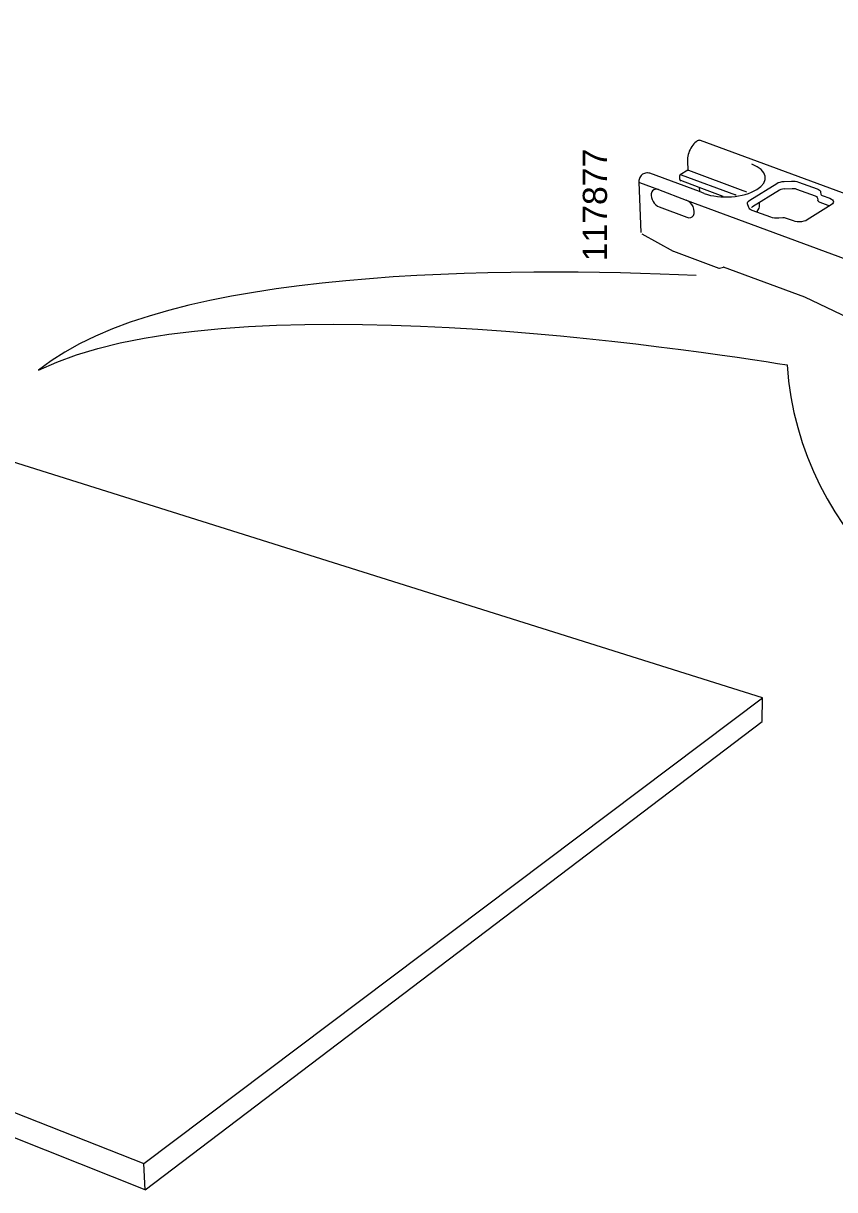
# Model space of a CAD drawing. Header units: metres. Extents: x -11.5 to 7.4, y -3.8 to 5.9.
# Drawn here: x 3.3614 to 3.5827, y -1.9811 to -1.6628 of the extents above; entities that cross this region are included whole.
import ezdxf

# ---------------------------------------------------------------- set-up
doc = ezdxf.new("R2010")
doc.units = ezdxf.units.M
doc.header["$MEASUREMENT"] = 0
doc.layers.add('PDF20_Geometry_Num_Penna__7_Num_Penna__7', color=7, linetype='Continuous', lineweight=18)
doc.layers.add('PDF20_Text_Num_Penna__7_Num_Penna__7', color=7, linetype='Continuous', lineweight=18)
doc.styles.add('GENERATED_STYLE_1', font='')
doc.styles.get('GENERATED_STYLE_1').set_extended_font_data('Arial')

msp = doc.modelspace()

# ---------------------------------------------------------------- linework, layer by layer
at = {"layer": 'PDF20_Geometry_Num_Penna__7_Num_Penna__7', "color": 7, "linetype": 'Continuous', "lineweight": 18, "flags": 128}
msp.add_lwpolyline([(3.569729146753019, -1.75606476109717, 2.297934481339526), (3.656557363900138, -1.66284148946569, 0.1012041423280363), (3.622479977018502, -1.669733940741639)], format="xyb", dxfattribs=at)
for points in [[(3.545226220860613, -1.694926181496107), (3.544921551308324, -1.695173111254213), (3.544576341049476, -1.695423726531098), (3.544266757472148, -1.695740681145982), (3.543995257588856, -1.696085891404828), (3.543726214718083, -1.696479013407784), (3.543491570022567, -1.696896705535926), (3.543267981883385, -1.697316854676586), (3.543071420881908, -1.697738232323505), (3.542922771624539, -1.698201379183238), (3.542764294317099, -1.698670668574268), (3.542690583941544, -1.699116616346371), (3.542613188047211, -1.699583448724883), (3.542570190328137, -1.700001140853025), (3.542570190328137, -1.700422518499943), (3.542690583941544, -1.702928671268792)], [(3.546147600555045, -1.694825321132223), (3.545953496566085, -1.694778637894371), (3.545802390296195, -1.69473195465652), (3.545608286307239, -1.694778637894371), (3.545454723024832, -1.694825321132223), (3.545339243436462, -1.694899031507777), (3.545226220860613, -1.69492605864548)], [(3.630518707725834, -1.725893015922128), (3.546147354853792, -1.694825321132223)], [(3.530323457131033, -1.704036661064), (3.530136724179627, -1.704187767333886), (3.529941391684408, -1.704381871322846), (3.529742373670411, -1.704605459462027), (3.529596181425562, -1.704879416357838), (3.529480701837196, -1.705148459228612), (3.529397163411566, -1.705418730605644), (3.529323453036012, -1.705687773476417), (3.529286597848234, -1.705959273359709), (3.529286597848234, -1.706153377348669), (3.529865224296337, -1.719969158740075)], [(3.532276536381971, -1.703766635388218), (3.532009950523715, -1.703690468000146), (3.531707737983943, -1.703643784762296), (3.531438695113172, -1.703643784762296), (3.531131568548361, -1.703690468000146), (3.530863754183846, -1.70381331862607), (3.530556627619035, -1.703916513151846), (3.530323211429781, -1.704036906765252)], [(3.545802513146825, -1.707650557926804), (3.545838139828341, -1.708761127585157), (3.532276659232597, -1.703767249641349)], [(3.542689601136537, -1.702928671268792), (3.540612197052162, -1.704187890184512), (3.540576570370645, -1.704187890184512), (3.540576570370645, -1.704234573422363), (3.540537258170351, -1.704234573422363), (3.540537258170351, -1.704262829066326), (3.540501631488832, -1.704262829066326), (3.540501631488832, -1.704305826785399), (3.540461090782275, -1.704305826785399), (3.540461090782275, -1.704335310935621), (3.540461090782275, -1.704381994173472), (3.540425464100759, -1.704381994173472), (3.540425464100759, -1.704427448905064), (3.540425464100759, -1.704458161561545), (3.540425464100759, -1.704503616293136), (3.540425464100759, -1.704533100443358), (3.540388608912981, -1.704533100443358), (3.540388608912981, -1.704576098162432)], [(3.540388977464858, -1.704576589564935), (3.540424604146377, -1.705389860708552)], [(3.540424972698254, -1.705389860708552), (3.540424972698254, -1.705418116352514), (3.540424972698254, -1.705464799590366), (3.540460599379772, -1.705464799590366), (3.540460599379772, -1.705494283740587), (3.540460599379772, -1.705536052953401), (3.540460599379772, -1.705565537103623), (3.540501140086326, -1.705565537103623), (3.540501140086326, -1.705613448847734), (3.540537995274104, -1.705613448847734), (3.540537995274104, -1.705641704491696), (3.540576078968142, -1.705688387729547), (3.540611705649658, -1.705688387729547), (3.540611705649658, -1.705735070967398), (3.540648560837436, -1.705735070967398), (3.540648560837436, -1.70576455511762), (3.540696472581544, -1.70576455511762), (3.540734556275583, -1.70576455511762)], [(3.545802144594944, -1.707650189374927), (3.540734556275583, -1.705764432266994)], [(3.540847333150181, -1.704187890184512), (3.555668032661645, -1.709675627644534)], [(3.54269009253904, -1.702928179866288), (3.542728176233076, -1.702928179866288), (3.542841198808928, -1.702955207003991)], [(3.542841198808928, -1.702955698406496), (3.557669269357946, -1.708445892879036)], [(3.56696267350784, -1.706525983297096), (3.567344738954462, -1.706303623664174), (3.567841055483195, -1.706152517394288), (3.568380369731001, -1.706033352287141), (3.568920912485067, -1.70598789755555)], [(3.56892054393319, -1.705987529003671), (3.57098934847375, -1.705881877465377)], [(3.570988857071246, -1.705881877465377), (3.571492544637533, -1.705881877465377), (3.57195077747223, -1.70591013310934), (3.572418838357001, -1.705987529003671), (3.572836530485143, -1.706153377348669)], [(3.529286843549487, -1.706153008796791), (3.529361782431298, -1.706256203322568), (3.529480947538445, -1.706304115066678)], [(3.529481193239697, -1.706304115066678), (3.53462740595965, -1.708218127818573)], [(3.534628388764659, -1.708218373519825), (3.534162784892407, -1.708099208412678), (3.533742635751748, -1.708147120156789), (3.533360570305124, -1.708263828251416), (3.533050986727796, -1.708520586059598), (3.532821256057318, -1.708862110799665), (3.53270577646895, -1.709330171684437), (3.532670149787432, -1.70982525970691), (3.532743860162986, -1.710365802460975), (3.532893737926614, -1.7109075737213), (3.533166466316166, -1.711446887969106), (3.533507991056231, -1.711944433004098), (3.533929368703152, -1.712359668119722), (3.534356888881366, -1.712706106884826), (3.534815121716065, -1.712948122617896), (3.542418346954499, -1.715779829545443)], [(3.53462802021278, -1.708218250669199), (3.542225102919918, -1.71105855714056)], [(3.552292588863757, -1.710069486751246), (3.545802390296195, -1.707650557926804)], [(3.547109766657281, -1.709255478503874), (3.545838262678968, -1.70876161898766)], [(3.557669637909823, -1.708445524327159), (3.558202809626332, -1.708639628316118), (3.558669642004844, -1.70886198794904)], [(3.559550849544596, -1.711057942887431), (3.566962427806587, -1.706525983297096)], [(3.569036146372182, -1.707996013886902), (3.568538601337192, -1.708072181274976), (3.568072997464942, -1.70817783281327), (3.567689703512057, -1.708341224145748), (3.56031866595662, -1.712905124898823)], [(3.569035777820307, -1.707995768185651), (3.571110724892163, -1.707908544241245)], [(3.571111216294666, -1.707908789942496), (3.571528908422808, -1.707908789942496), (3.571951514575986, -1.707948102142791), (3.572296724834832, -1.708072181274976)], [(3.572296601984204, -1.708072549826853), (3.577407188022644, -1.709947250378452)], [(3.572836407634515, -1.706153008796791), (3.577942079647913, -1.708022795323354)], [(3.577942448199792, -1.708023286725858), (3.578324513646415, -1.708218619221077), (3.578632868717484, -1.708416408728814), (3.578828201212703, -1.708686680105846), (3.578904368600778, -1.70895572297662)], [(3.578904614302031, -1.708955477275368), (3.578942697996066, -1.709478820941804)], [(3.542224611517412, -1.711057942887431), (3.613923922325403, -1.737594906593261)], [(3.555826878520964, -1.709723293687393), (3.555791251839446, -1.709723293687393), (3.555750711132893, -1.709675381943283), (3.555711398932596, -1.709675381943283), (3.555668401213522, -1.709675381943283)], [(3.558974925810267, -1.712137799889302), (3.558939299128747, -1.711868757018528), (3.55901546651682, -1.711570229997533), (3.559246425693559, -1.711328214264463), (3.559551095245849, -1.711057942887431)], [(3.559284509387595, -1.713099965991538), (3.558974925810267, -1.712138045590554)], [(3.562125430112085, -1.711792221078578), (3.562125430112085, -1.71248264159627), (3.562125430112085, -1.712905247749449), (3.562005036498679, -1.71332171137133), (3.561772848815682, -1.713755374080842), (3.561508719969947, -1.714174294715243)], [(3.577407310873268, -1.709947127527826), (3.577752521132112, -1.710097005291454), (3.57798348030885, -1.710337792518264), (3.578054733671888, -1.710561380657446)], [(3.57805522507439, -1.710561872059949), (3.578098222793464, -1.711099957801496)], [(3.580936809356061, -1.71253178184664), (3.578791837427429, -1.711717282196765), (3.578446627168583, -1.711569861445656), (3.578213210979328, -1.711329074218845), (3.578098959897218, -1.711100572054626)], [(3.578942943697315, -1.709478698091178), (3.579015425566611, -1.709600320210844), (3.579098963992239, -1.709723170836767), (3.579285696943645, -1.709795652706061)], [(3.579286065495523, -1.709795284154184), (3.581438408461709, -1.710561872059949), (3.581858557602368, -1.710785460199131), (3.582168141179697, -1.71102870443846), (3.582362245168659, -1.711298975815494), (3.582438412556732, -1.711598731342748), (3.582362245168659, -1.711867774213522), (3.582128828979403, -1.712138045590554), (3.581821702414592, -1.712408316967586)], [(3.56024188431542, -1.713909060213873), (3.559896674056573, -1.713755496931468), (3.559587090479244, -1.713567535473804), (3.559397900515322, -1.713320605715698), (3.559284877939472, -1.713099474589034)], [(3.560009082379292, -1.713145543573757), (3.560124561967662, -1.713022692947832), (3.56031866595662, -1.712904756346945)], [(3.565350259042589, -1.715779583844191), (3.560242130016672, -1.713909797317629)], [(3.581822316667722, -1.712408316967586), (3.575257179218347, -1.716470987166892)], [(3.580936932206688, -1.712531290444136), (3.581020470632314, -1.712559546088099), (3.581131036195647, -1.71260500081969)], [(3.567495353821846, -1.716021108174758), (3.566926555423819, -1.71604936381872), (3.566350385988237, -1.716021108174758), (3.565811071740431, -1.715944940786684), (3.565350381893214, -1.715779092441688)], [(3.568577422134982, -1.715904891482634), (3.567495108120593, -1.716021599577261)], [(3.569304452139203, -1.71597553059254), (3.569072264456207, -1.715904277229504), (3.568848676317025, -1.715904277229504), (3.568577176433733, -1.715904277229504)], [(3.571456795105389, -1.716741627095802), (3.569304452139203, -1.715975039190036)], [(3.575257424919599, -1.716470618615014), (3.574829904741383, -1.716712634348084), (3.574297961531133, -1.71686374061797), (3.573721792095549, -1.716981677218857), (3.573105081953411, -1.717011161369078), (3.572528912517827, -1.716981677218857), (3.571951514575986, -1.716907966843302), (3.571456426553512, -1.716742118498305)], [(3.530088075331763, -1.720314737550799), (3.538694990183995, -1.725037115611316), (3.538730616865511, -1.725037115611316)], [(3.538730616865511, -1.72503699276069), (3.55113607307131, -1.729648805257874), (3.551212240459384, -1.72968688895191), (3.551294550378753, -1.72968688895191)], [(3.551294427528127, -1.729687380354415), (3.552366913492444, -1.729343398601827), (3.552331286810924, -1.729343398601827)], [(3.574559264812471, -1.737595029443886), (3.552367527745574, -1.729343152900575)], [(3.591846927743116, -1.746354893325393), (3.591770760355043, -1.746235728218247), (3.59158034188486, -1.746009683066547), (3.5913862378959, -1.745815579077586), (3.591192133906942, -1.745664472807701), (3.591005400955538, -1.745470368818741), (3.590769527753762, -1.745349975205335), (3.590575423764802, -1.745246780679559), (3.574559387663101, -1.737594415190756)], [(3.56305872631723, -1.846869678398223), (3.349970630133377, -1.779873089550603)], [(3.394273514256573, -1.973981623983586), (3.563059217719731, -1.846869309846346)], [(3.562977153501613, -1.853334324035592), (3.563058234914726, -1.846869924099475)], [(3.394578306659492, -1.981132144665489), (3.562977030650989, -1.853334324035592)], [(3.168621853111359, -1.884983470837996), (3.39427388280845, -1.973981378282334)], [(3.394578552360741, -1.981131653262985), (3.169389669523383, -1.891619001696025), (3.168621853111359, -1.884983839389873)], [(3.394578306659492, -1.981132144665489), (3.394273637107201, -1.973982238236716)]]:
    msp.add_lwpolyline(points, dxfattribs=at)
at = {"layer": 'PDF20_Geometry_Num_Penna__7_Num_Penna__7', "color": 7, "linetype": 'Continuous', "lineweight": 18}
for centre, major_axis, ratio, start_param, end_param in [((3.553609091561761, -1.705292117296214), (0.01019391811491754, 0.0003765825364856479), 0.4817108205756025, 4.009166144671473, 7.14477578657401), ((3.542333778489517, -1.713422784766317), (-0.001395660847347102, 0.00228570409994977), 0.672976895098524, 2.445654340321703, 5.598925648929603)]:
    msp.add_ellipse(centre, major_axis=major_axis, ratio=ratio, start_param=start_param, end_param=end_param, dxfattribs=at)
for points in [[(3.544971920064951, -1.731693039673249), (3.494874663319429, -1.729372391349546), (3.399866903254892, -1.729134061135253), (3.3655498094093, -1.75753466883635)], [(3.365549809409298, -1.75753466883635), (3.415995961932445, -1.732310978321646), (3.545737279464456, -1.752112042208067), (3.569728778201139, -1.756064146844039)]]:
    msp.add_open_spline(points, degree=3, dxfattribs=at)

# ---------------------------------------------------------------- texts
at = {"layer": 'PDF20_Text_Num_Penna__7_Num_Penna__7', "color": 7, "linetype": 'Continuous', "lineweight": 18, "insert": (3.520703886112204, -1.727798920532712), "char_height": 0.006595289588548424, "attachment_point": 7, "rotation": 90, "style": 'GENERATED_STYLE_1'}
msp.add_mtext('\\A1;{\\pql;\\fArial|b0|i0|c0|p34;117877}', dxfattribs=at)

doc.saveas('drawing.dxf')
